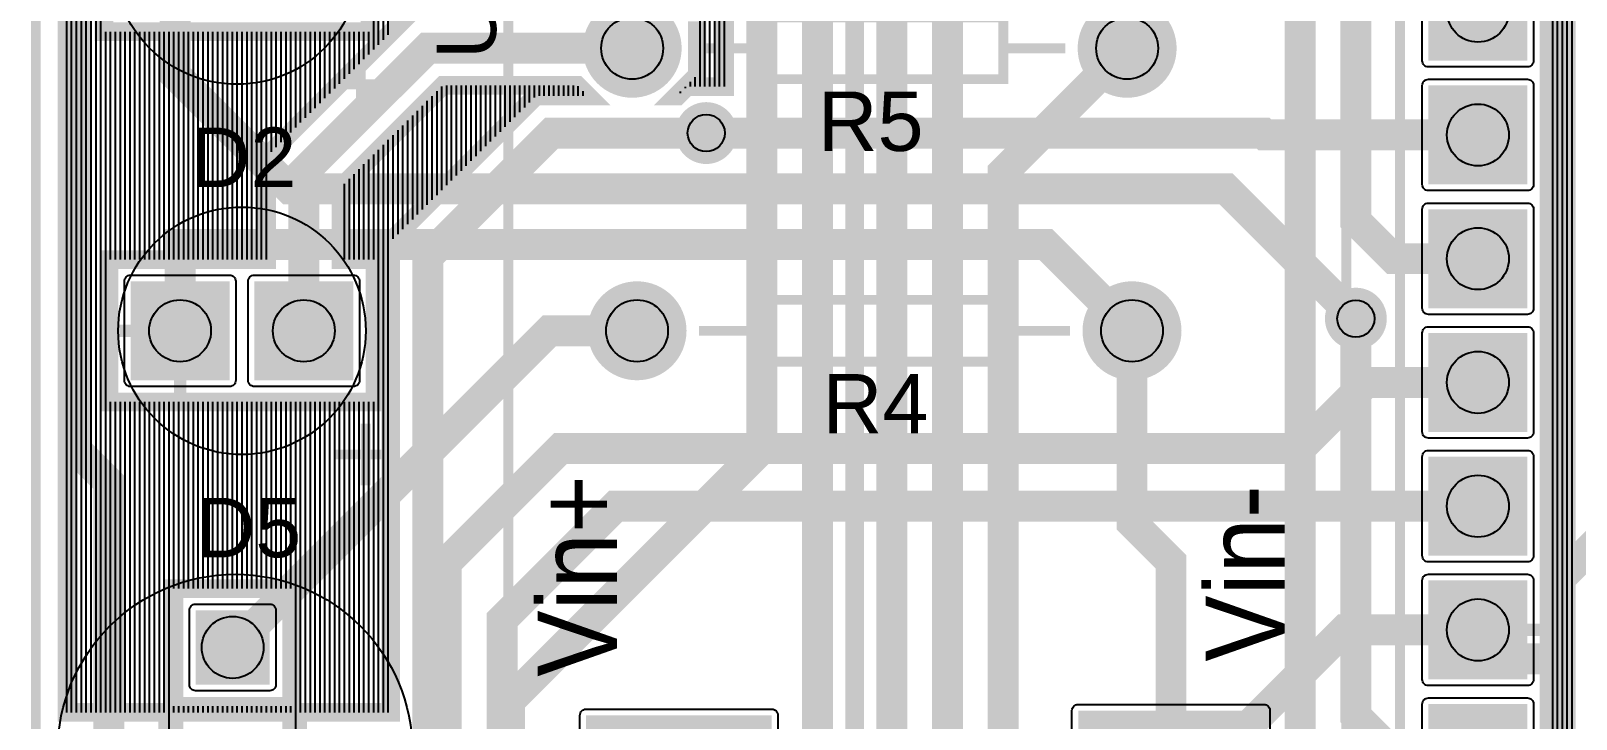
# Model space of a CAD drawing. Header units: inches. Extents: x -1.24 to 1.24, y -1.56 to 1.56.
# Drawn here: x -1.244 to 0.005, y 0.198 to 0.754 of the extents above; entities that cross this region are included whole.
import ezdxf

# ---------------------------------------------------------------- set-up
doc = ezdxf.new("R2010")
doc.units = ezdxf.units.IN
doc.layers.get('0').update_dxf_attribs({"linetype": 'CONTINUOUS'})

# ---------------------------------------------------------------- blocks, each defined once
blk = doc.blocks.new('EPAD')
at = {"const_width": 0.5}
blk.add_lwpolyline([(-0.25, 0, 1), (0.25, 0, 1)], format="xyb", close=True, dxfattribs=at)
blk = doc.blocks.new('RPAD')
blk.add_trace([(-0.5, -0.5), (-0.5, 0.5), (0.5, -0.5), (0.5, 0.5)])

msp = doc.modelspace()

# ---------------------------------------------------------------- linework, layer by layer
for points, const_width in [([(-1.240157, -1.559055), (1.240157, -1.559055), (1.240157, 1.559055), (-1.240157, 1.559055), (-1.240157, -1.559055)], 0.008), ([(-1.240157, -1.559055), (1.240157, -1.559055), (1.240157, 1.559055), (-1.240157, 1.559055), (-1.240157, -1.559055)], 0.008), ([(-1.133603, 0.108406), (-1.133603, 0.203405), (-1.215157, 0.203405), (-1.215157, 1.534055)], 0.015), ([(-0.074803, 0.070079), (-0.146614, 0.070079), (-0.218425, 0.14189), (-0.218425, 1.20132), (-0.288719, 1.271614), (-0.388131, 1.271614), (-0.458425, 1.341908), (-0.458425, 1.452266), (-0.533254, 1.527094), (-0.807347, 1.527094), (-0.863425, 1.471016), (-0.863425, 1.346443), (-0.938254, 1.271614), (-1.073425, 1.271614), (-1.127559, 1.21748), (-1.127559, 1.106299)], 0.025), ([(-0.017304, -0.299922), (-0.017304, 1.527578), (-0.132303, 1.527578), (-0.132303, 0.896614), (-0.135393, 0.896614), (-0.142893, 0.904114), (-0.173958, 0.904114), (-0.188426, 0.889646), (-0.188426, 1.213746), (-0.276294, 1.301614), (-0.375706, 1.301614), (-0.414663, 1.340571), (-0.230335, 1.340571), (-0.230335, 1.52557), (-0.415334, 1.52557), (-0.415334, 1.341243), (-0.428426, 1.354334), (-0.428426, 1.464692), (-0.497789, 1.534055), (0.726398, 1.534055), (0.726398, 1.36813), (0.788898, 1.36813), (0.788898, -0.628961)], 0.015), ([(-0.137795, -0.486614), (0.688976, -0.486614), (0.688976, 1.52126), (-0.137795, 1.52126), (-0.137795, -0.486614)], 0.008), ([(-0.137795, -0.486614), (0.688976, -0.486614), (0.688976, 1.52126), (-0.137795, 1.52126), (-0.137795, -0.486614)], 0.008), ([(-0.858268, 0.051181), (-0.181102, 0.051181), (-0.181102, 1.511811), (-0.858268, 1.511811), (-0.858268, 0.051181)], 0.008), ([(-0.858268, 0.051181), (-0.181102, 0.051181), (-0.181102, 1.511811), (-0.858268, 1.511811), (-0.858268, 0.051181)], 0.008), ([(-0.548425, -0.018386), (-0.548425, 1.257087), (-0.720472, 1.429134)], 0.025), ([(-0.350394, 0.996063), (-0.503425, 0.843031), (-0.503425, 0.026614)], 0.025), ([(-0.608425, 0.926614), (-0.608425, 0.055271), (-0.652082, 0.011614), (-0.75748, 0.011614), (-0.75748, -0.055118)], 0.025), ([(-0.578426, 0.042845), (-0.578426, 0.903581), (-0.578425, 0.903582), (-0.578425, 0.004647)], 0.015), ([(-0.173425, 0.806614), (-0.698425, 0.806614), (-0.773425, 0.881614), (-1.170925, 0.881614), (-1.208425, 0.844114), (-1.208425, 0.416614), (-1.181102, 0.389291), (-1.181102, 0.155906)], 0.025), ([(-0.970059, 0.826098), (-0.970059, 0.753524), (-1.185059, 0.753524), (-1.185059, 0.868523)], 0.015), ([(-0.653425, 0.866614), (-0.653425, 0.416614), (-0.85748, 0.212559), (-0.85748, -0.055118)], 0.025), ([(-0.683425, 0.843581), (-0.683425, 0.709114), (-0.713958, 0.709114), (-0.721458, 0.701614), (-0.722566, 0.701614), (-0.705768, 0.718411), (-0.705768, 0.761904)], 0.015), ([(-0.173425, 0.521614), (-0.278425, 0.626614), (-1.035354, 0.626614), (-1.127559, 0.718819), (-1.127559, 0.811024)], 0.025), ([(-0.173425, 0.806614), (-0.173425, 0.60064), (-0.142864, 0.570079), (-0.074803, 0.570079)], 0.025), ([(-0.936048, 0.770157), (-1.053622, 0.652583), (-1.053622, 0.569311), (-1.181122, 0.569311), (-1.181122, 0.454311), (-0.966122, 0.454311), (-0.966122, 0.569311), (-0.993622, 0.569311), (-0.993622, 0.627732), (-0.911196, 0.710158), (-0.802514, 0.710158), (-0.79397, 0.701614), (-0.835851, 0.701614), (-0.953425, 0.58404), (-0.953425, 0.203405), (-1.028602, 0.203405), (-1.028602, 0.108406)], 0.015), ([(-0.008425, 0.246615), (-0.008425, 0.770079)], 0.025), ([(-0.658268, 0.715157), (-0.458268, 0.715157), (-0.458268, 0.765157), (-0.658268, 0.765157), (-0.658268, 0.715157)], 0.008), ([(-0.658268, 0.715157), (-0.458268, 0.715157), (-0.458268, 0.765157), (-0.658268, 0.765157), (-0.658268, 0.715157)], 0.008), ([(-0.758268, 0.740157), (-0.923622, 0.740157), (-1.023622, 0.640157), (-1.023622, 0.511811)], 0.025), ([(-0.473425, -0.273386), (-0.473425, -0.243386), (-0.458425, -0.228386), (-0.458425, 0.64), (-0.358268, 0.740157)], 0.025), ([(-0.977559, 0.686024), (-0.977559, 0.736024)], 0.008), ([(-0.977559, 0.686024), (-0.977559, 0.736024)], 0.008), ([(-0.658268, 0.740157), (-0.708268, 0.740157)], 0.008), ([(-0.658268, 0.740157), (-0.708268, 0.740157)], 0.008), ([(-0.408268, 0.740157), (-0.458268, 0.740157)], 0.008), ([(-0.408268, 0.740157), (-0.458268, 0.740157)], 0.008), ([(-0.952559, 0.711024), (-1.002559, 0.711024)], 0.008), ([(-0.952559, 0.711024), (-1.002559, 0.711024)], 0.008), ([(-0.698425, 0.671614), (-0.823425, 0.671614), (-0.923425, 0.571614), (-0.923425, 0.050878), (-0.962689, 0.011614), (-1.05748, 0.011614), (-1.05748, -0.055118)], 0.025), ([(-0.698425, 0.671614), (-0.248425, 0.671614), (-0.24689, 0.670079), (-0.074803, 0.670079)], 0.025), ([(-0.354331, 0.511811), (-0.424134, 0.581614), (-1.123622, 0.581614), (-1.123622, 0.511811)], 0.025), ([(-1.123622, 0.569311), (-1.123622, 0.511811)], 0.01), ([(-0.548425, -0.018386), (-0.237175, -0.018386), (-0.143425, -0.112136), (-0.143425, -0.483386), (-0.098425, -0.528386), (-0.053425, -0.528386), (-0.008425, -0.483386), (-0.008425, 0.311614), (0.231575, 0.551614)], 0.025), ([(-0.654331, 0.486811), (-0.454331, 0.486811), (-0.454331, 0.536811), (-0.654331, 0.536811), (-0.654331, 0.486811)], 0.008), ([(-0.654331, 0.486811), (-0.454331, 0.486811), (-0.454331, 0.536811), (-0.654331, 0.536811), (-0.654331, 0.486811)], 0.008), ([(-0.173425, 0.521614), (-0.173425, 0.20064), (-0.142864, 0.170079), (-0.074803, 0.170079)], 0.025), ([(-1.181122, 0.511811), (-1.123622, 0.511811)], 0.01), ([(-1.123622, 0.454311), (-1.123622, 0.511811)], 0.01), ([(-1.081102, 0.255906), (-0.825197, 0.511811), (-0.754331, 0.511811)], 0.025), ([(-0.654331, 0.511811), (-0.704331, 0.511811)], 0.008), ([(-0.654331, 0.511811), (-0.704331, 0.511811)], 0.008), ([(-0.404331, 0.511811), (-0.454331, 0.511811)], 0.008), ([(-0.404331, 0.511811), (-0.454331, 0.511811)], 0.008), ([(-0.354331, 0.511811), (-0.354331, 0.356614), (-0.322835, 0.325118), (-0.322835, 0.129921), (-0.322835, 0.026614), (-0.277835, -0.018386), (-0.218425, -0.018386), (-0.218425, -0.273386)], 0.025), ([(-0.074803, 0.470079), (-0.164961, 0.470079), (-0.218425, 0.416614), (-0.816164, 0.416614), (-0.908425, 0.324353), (-0.908425, 0.135807), (-0.942618, 0.101614), (-1.026811, 0.101614), (-1.081102, 0.155906)], 0.025), ([(-0.973622, 0.386811), (-0.973622, 0.436811)], 0.008), ([(-0.973622, 0.386811), (-0.973622, 0.436811)], 0.008), ([(-0.948622, 0.411811), (-0.998622, 0.411811)], 0.008), ([(-0.948622, 0.411811), (-0.998622, 0.411811)], 0.008), ([(-0.983425, 0.056614), (-0.898425, 0.056614), (-0.863425, 0.091614), (-0.863425, 0.278267), (-0.771614, 0.370079), (-0.074803, 0.370079)], 0.025), ([(-1.033603, 0.208406), (-1.128602, 0.208406), (-1.128602, 0.303405), (-1.033603, 0.303405), (-1.033603, 0.208406)], 0.015), ([(-0.074803, 0.270079), (-0.182677, 0.270079), (-0.322835, 0.129921)], 0.025), ([(-0.074803, 0.270079), (-0.074803, 0.246615), (-0.008425, 0.246615)], 0.025), ([(-0.017304, 0.270079), (-0.074803, 0.270079)], 0.01), ([(-0.008425, 0.246615), (-0.008425, 0.236614)], 0.025), ([(-0.008425, 0.236614), (-0.008425, -0.229921), (-0.074803, -0.229921)], 0.025), ([(-1.033603, 0.108406), (-1.128602, 0.108406), (-1.128602, 0.203405), (-1.033603, 0.203405), (-1.033603, 0.108406)], 0.015)]:
    msp.add_lwpolyline(points, dxfattribs=dict(const_width=const_width))
for points in [[(-1.215157, 0.203405), (-1.215157, 1.534055)], [(-1.21122, 0.203405), (-1.21122, 1.534055)], [(-1.207283, 0.203405), (-1.207283, 1.534055)], [(-0.01437, -0.299922), (-0.01437, 1.534055)], [(-0.010433, -0.299922), (-0.010433, 1.534055)], [(-0.006496, -0.299922), (-0.006496, 1.534055)], [(-0.002559, -0.299922), (-0.002559, 1.534055)], [(0.001378, -0.299922), (0.001378, 1.534055)], [(-1.203346, 0.203405), (-1.203346, 1.363068)], [(-1.199409, 0.203405), (-1.199409, 1.359131)], [(-1.195472, 0.203405), (-1.195472, 1.355194)], [(-1.191535, 0.203405), (-1.191535, 1.351257)], [(-1.187598, 0.203405), (-1.187598, 1.34732)], [(-0.695472, 0.709114), (-0.695472, 1.336634)], [(-0.691535, 0.709114), (-0.691535, 1.336634)], [(-0.703346, 0.709114), (-0.703346, 0.968865)], [(-0.699409, 0.709114), (-0.699409, 0.972802)], [(-0.959252, 0.746953), (-0.959252, 0.836906)], [(-0.955315, 0.75089), (-0.955315, 0.840843)], [(-0.687598, 0.709114), (-0.687598, 0.847755)], [(-0.683661, 0.709114), (-0.683661, 0.843818)], [(-0.967126, 0.739079), (-0.967126, 0.829031)], [(-0.963189, 0.743016), (-0.963189, 0.832969)], [(-0.029803, 0.810079), (-0.029803, 0.730079), (-0.029903, 0.729056), (-0.030189, 0.728111), (-0.030644, 0.727261), (-0.031248, 0.726524), (-0.031985, 0.725919), (-0.032835, 0.725465), (-0.033781, 0.725178), (-0.034803, 0.725079), (-0.114803, 0.725079), (-0.115826, 0.725178), (-0.116771, 0.725465), (-0.117621, 0.725919), (-0.118358, 0.726524), (-0.118963, 0.727261), (-0.119417, 0.728111), (-0.119704, 0.729056), (-0.119803, 0.730079), (-0.119803, 0.810079)], [(-1.183661, 0.203405), (-1.183661, 0.753524)], [(-1.179724, 0.569311), (-1.179724, 0.753524)], [(-1.175787, 0.569311), (-1.175787, 0.753524)], [(-1.17185, 0.569311), (-1.17185, 0.753524)], [(-1.167913, 0.569311), (-1.167913, 0.753524)], [(-1.163976, 0.569311), (-1.163976, 0.753524)], [(-1.160039, 0.569311), (-1.160039, 0.753524)], [(-1.156102, 0.569311), (-1.156102, 0.753524)], [(-1.152165, 0.569311), (-1.152165, 0.753524)], [(-1.148228, 0.569311), (-1.148228, 0.753524)], [(-1.144291, 0.569311), (-1.144291, 0.753524)], [(-1.140354, 0.569311), (-1.140354, 0.753524)], [(-1.136417, 0.569311), (-1.136417, 0.753524)], [(-1.13248, 0.569311), (-1.13248, 0.753524)], [(-1.128543, 0.569311), (-1.128543, 0.753524)], [(-1.124606, 0.569311), (-1.124606, 0.753524)], [(-1.120669, 0.569311), (-1.120669, 0.753524)], [(-1.116732, 0.569311), (-1.116732, 0.753524)], [(-1.112795, 0.569311), (-1.112795, 0.753524)], [(-1.108858, 0.569311), (-1.108858, 0.753524)], [(-1.104921, 0.569311), (-1.104921, 0.753524)], [(-1.100984, 0.569311), (-1.100984, 0.753524)], [(-1.097047, 0.569311), (-1.097047, 0.753524)], [(-1.09311, 0.569311), (-1.09311, 0.753524)], [(-1.089173, 0.569311), (-1.089173, 0.753524)], [(-1.085236, 0.569311), (-1.085236, 0.753524)], [(-1.081299, 0.569311), (-1.081299, 0.753524)], [(-1.077362, 0.569311), (-1.077362, 0.753524)], [(-1.073425, 0.569311), (-1.073425, 0.753524)], [(-1.069488, 0.569311), (-1.069488, 0.753524)], [(-1.065551, 0.569311), (-1.065551, 0.753524)], [(-1.061614, 0.569311), (-1.061614, 0.753524)], [(-1.057677, 0.569311), (-1.057677, 0.753524)], [(-1.05374, 0.569311), (-1.05374, 0.753524)], [(-1.049803, 0.656402), (-1.049803, 0.753524)], [(-1.045866, 0.660339), (-1.045866, 0.753524)], [(-1.041929, 0.664276), (-1.041929, 0.753524)], [(-1.037992, 0.668213), (-1.037992, 0.753524)], [(-1.034055, 0.67215), (-1.034055, 0.753524)], [(-1.030118, 0.676087), (-1.030118, 0.753524)], [(-1.026181, 0.680024), (-1.026181, 0.753524)], [(-1.022244, 0.683961), (-1.022244, 0.753524)], [(-1.018307, 0.687898), (-1.018307, 0.753524)], [(-1.01437, 0.691835), (-1.01437, 0.753524)], [(-1.010433, 0.695772), (-1.010433, 0.753524)], [(-1.006496, 0.699709), (-1.006496, 0.753524)], [(-1.002559, 0.703646), (-1.002559, 0.753524)], [(-0.998622, 0.707583), (-0.998622, 0.753524)], [(-0.994685, 0.71152), (-0.994685, 0.753524)], [(-0.990748, 0.715457), (-0.990748, 0.753524)], [(-0.986811, 0.719394), (-0.986811, 0.753524)], [(-0.982874, 0.723331), (-0.982874, 0.753524)], [(-0.978937, 0.727268), (-0.978937, 0.753524)], [(-0.975, 0.731205), (-0.975, 0.753524)], [(-0.971063, 0.735142), (-0.971063, 0.753524)], [(-0.71122, 0.709114), (-0.71122, 0.712959)], [(-0.707283, 0.709114), (-0.707283, 0.716896)], [(-0.919882, 0.617583), (-0.919882, 0.701472)], [(-0.915945, 0.62152), (-0.915945, 0.705409)], [(-0.912008, 0.625457), (-0.912008, 0.709346)], [(-0.908071, 0.629394), (-0.908071, 0.710158)], [(-0.904134, 0.633331), (-0.904134, 0.710158)], [(-0.900197, 0.637268), (-0.900197, 0.710158)], [(-0.89626, 0.641205), (-0.89626, 0.710158)], [(-0.892323, 0.645142), (-0.892323, 0.710158)], [(-0.888386, 0.649079), (-0.888386, 0.710158)], [(-0.884449, 0.653016), (-0.884449, 0.710158)], [(-0.880512, 0.656953), (-0.880512, 0.710158)], [(-0.876575, 0.66089), (-0.876575, 0.710158)], [(-0.872638, 0.664827), (-0.872638, 0.710158)], [(-0.868701, 0.668764), (-0.868701, 0.710158)], [(-0.864764, 0.672701), (-0.864764, 0.710158)], [(-0.860827, 0.676638), (-0.860827, 0.710158)], [(-0.85689, 0.680575), (-0.85689, 0.710158)], [(-0.852953, 0.684512), (-0.852953, 0.710158)], [(-0.849016, 0.688449), (-0.849016, 0.710158)], [(-0.845079, 0.692386), (-0.845079, 0.710158)], [(-0.841142, 0.696323), (-0.841142, 0.710158)], [(-0.837205, 0.70026), (-0.837205, 0.710158)], [(-0.833268, 0.701614), (-0.833268, 0.710158)], [(-0.829331, 0.701614), (-0.829331, 0.710158)], [(-0.825394, 0.701614), (-0.825394, 0.710158)], [(-0.821457, 0.701614), (-0.821457, 0.710158)], [(-0.81752, 0.701614), (-0.81752, 0.710158)], [(-0.813583, 0.701614), (-0.813583, 0.710158)], [(-0.809646, 0.701614), (-0.809646, 0.710158)], [(-0.805709, 0.701614), (-0.805709, 0.710158)], [(-0.801772, 0.701614), (-0.801772, 0.709416)], [(-0.797835, 0.701614), (-0.797835, 0.705479)], [(-0.719094, 0.703977), (-0.719094, 0.705085)], [(-0.715157, 0.707914), (-0.715157, 0.709022)], [(-0.931693, 0.605772), (-0.931693, 0.689661)], [(-0.927756, 0.609709), (-0.927756, 0.693598)], [(-0.923819, 0.613646), (-0.923819, 0.697535)], [(-0.943504, 0.593961), (-0.943504, 0.67785)], [(-0.939567, 0.597898), (-0.939567, 0.681787)], [(-0.93563, 0.601835), (-0.93563, 0.685724)], [(-0.959252, 0.203405), (-0.959252, 0.662102)], [(-0.955315, 0.203405), (-0.955315, 0.666039)], [(-0.951378, 0.586087), (-0.951378, 0.669976)], [(-0.947441, 0.590024), (-0.947441, 0.673913)], [(-0.971063, 0.569311), (-0.971063, 0.650291)], [(-0.967126, 0.569311), (-0.967126, 0.654228)], [(-0.963189, 0.203405), (-0.963189, 0.658165)], [(-0.982874, 0.569311), (-0.982874, 0.63848)], [(-0.978937, 0.569311), (-0.978937, 0.642417)], [(-0.975, 0.569311), (-0.975, 0.646354)], [(-0.990748, 0.569311), (-0.990748, 0.630606)], [(-0.986811, 0.569311), (-0.986811, 0.634543)], [(-1.179724, 0.203405), (-1.179724, 0.454311)], [(-1.175787, 0.203405), (-1.175787, 0.454311)], [(-1.17185, 0.203405), (-1.17185, 0.454311)], [(-1.167913, 0.203405), (-1.167913, 0.454311)], [(-1.163976, 0.203405), (-1.163976, 0.454311)], [(-1.160039, 0.203405), (-1.160039, 0.454311)], [(-1.156102, 0.203405), (-1.156102, 0.454311)], [(-1.152165, 0.203405), (-1.152165, 0.454311)], [(-1.148228, 0.203405), (-1.148228, 0.454311)], [(-1.144291, 0.203405), (-1.144291, 0.454311)], [(-1.140354, 0.203405), (-1.140354, 0.454311)], [(-1.136417, 0.203405), (-1.136417, 0.454311)], [(-1.13248, -0.110493), (-1.13248, 0.454311)], [(-1.128543, 0.303405), (-1.128543, 0.454311)], [(-1.124606, 0.303405), (-1.124606, 0.454311)], [(-1.120669, 0.303405), (-1.120669, 0.454311)], [(-1.116732, 0.303405), (-1.116732, 0.454311)], [(-1.112795, 0.303405), (-1.112795, 0.454311)], [(-1.108858, 0.303405), (-1.108858, 0.454311)], [(-1.104921, 0.303405), (-1.104921, 0.454311)], [(-1.100984, 0.303405), (-1.100984, 0.454311)], [(-1.097047, 0.303405), (-1.097047, 0.454311)], [(-1.09311, 0.303405), (-1.09311, 0.454311)], [(-1.089173, 0.303405), (-1.089173, 0.454311)], [(-1.085236, 0.303405), (-1.085236, 0.454311)], [(-1.081299, 0.303405), (-1.081299, 0.454311)], [(-1.077362, 0.303405), (-1.077362, 0.454311)], [(-1.073425, 0.303405), (-1.073425, 0.454311)], [(-1.069488, 0.303405), (-1.069488, 0.454311)], [(-1.065551, 0.303405), (-1.065551, 0.454311)], [(-1.061614, 0.303405), (-1.061614, 0.454311)], [(-1.057677, 0.303405), (-1.057677, 0.454311)], [(-1.05374, 0.303405), (-1.05374, 0.454311)], [(-1.049803, 0.303405), (-1.049803, 0.454311)], [(-1.045866, 0.303405), (-1.045866, 0.454311)], [(-1.041929, 0.303405), (-1.041929, 0.454311)], [(-1.037992, 0.303405), (-1.037992, 0.454311)], [(-1.034055, 0.303405), (-1.034055, 0.454311)], [(-1.030118, 0.041614), (-1.030118, 0.454311)], [(-1.026181, 0.203405), (-1.026181, 0.454311)], [(-1.022244, 0.203405), (-1.022244, 0.454311)], [(-1.018307, 0.203405), (-1.018307, 0.454311)], [(-1.01437, 0.203405), (-1.01437, 0.454311)], [(-1.010433, 0.203405), (-1.010433, 0.454311)], [(-1.006496, 0.203405), (-1.006496, 0.454311)], [(-1.002559, 0.203405), (-1.002559, 0.454311)], [(-0.998622, 0.203405), (-0.998622, 0.454311)], [(-0.994685, 0.203405), (-0.994685, 0.454311)], [(-0.990748, 0.203405), (-0.990748, 0.454311)], [(-0.986811, 0.203405), (-0.986811, 0.454311)], [(-0.982874, 0.203405), (-0.982874, 0.454311)], [(-0.978937, 0.203405), (-0.978937, 0.454311)], [(-0.975, 0.203405), (-0.975, 0.454311)], [(-0.971063, 0.203405), (-0.971063, 0.454311)], [(-0.967126, 0.203405), (-0.967126, 0.454311)], [(-0.119803, 0.130079), (-0.119803, 0.210079), (-0.119704, 0.211101), (-0.119417, 0.212046), (-0.118963, 0.212897), (-0.118358, 0.213633), (-0.117621, 0.214238), (-0.116771, 0.214693), (-0.115826, 0.214979), (-0.114803, 0.215079), (-0.034803, 0.215079), (-0.033781, 0.214979), (-0.032835, 0.214693), (-0.031985, 0.214238), (-0.031248, 0.213633), (-0.030644, 0.212897), (-0.030189, 0.212046), (-0.029903, 0.211101), (-0.029803, 0.210079), (-0.029803, 0.210079), (-0.029803, 0.130079)], [(-1.128543, 0.203405), (-1.128543, 0.208406)], [(-1.124606, 0.203405), (-1.124606, 0.208406)], [(-1.120669, 0.203405), (-1.120669, 0.208406)], [(-1.116732, 0.203405), (-1.116732, 0.208406)], [(-1.112795, 0.203405), (-1.112795, 0.208406)], [(-1.108858, 0.203405), (-1.108858, 0.208406)], [(-1.104921, 0.203405), (-1.104921, 0.208406)], [(-1.100984, 0.203405), (-1.100984, 0.208406)], [(-1.097047, 0.203405), (-1.097047, 0.208406)], [(-1.09311, 0.203405), (-1.09311, 0.208406)], [(-1.089173, 0.203405), (-1.089173, 0.208406)], [(-1.085236, 0.203405), (-1.085236, 0.208406)], [(-1.081299, 0.203405), (-1.081299, 0.208406)], [(-1.077362, 0.203405), (-1.077362, 0.208406)], [(-1.073425, 0.203405), (-1.073425, 0.208406)], [(-1.069488, 0.203405), (-1.069488, 0.208406)], [(-1.065551, 0.203405), (-1.065551, 0.208406)], [(-1.061614, 0.203405), (-1.061614, 0.208406)], [(-1.057677, 0.203405), (-1.057677, 0.208406)], [(-1.05374, 0.203405), (-1.05374, 0.208406)], [(-1.049803, 0.203405), (-1.049803, 0.208406)], [(-1.045866, 0.203405), (-1.045866, 0.208406)], [(-1.041929, 0.203405), (-1.041929, 0.208406)], [(-1.037992, 0.203405), (-1.037992, 0.208406)], [(-1.034055, 0.203405), (-1.034055, 0.208406)], [(-0.800472, 0.050984), (-0.800472, 0.200984), (-0.800373, 0.202007), (-0.800087, 0.202952), (-0.799632, 0.203802), (-0.799027, 0.204539), (-0.79829, 0.205144), (-0.79744, 0.205598), (-0.796495, 0.205885), (-0.795472, 0.205984), (-0.645472, 0.205984), (-0.64445, 0.205885), (-0.643505, 0.205598), (-0.642655, 0.205144), (-0.641918, 0.204539), (-0.641313, 0.203802), (-0.640858, 0.202952), (-0.640572, 0.202007), (-0.640472, 0.200984), (-0.640472, 0.050984)], [(-0.402835, 0.054921), (-0.402835, 0.204921), (-0.402735, 0.205944), (-0.402449, 0.206889), (-0.401994, 0.207739), (-0.401389, 0.208476), (-0.400652, 0.209081), (-0.399802, 0.209535), (-0.398857, 0.209822), (-0.397835, 0.209921), (-0.247835, 0.209921), (-0.246812, 0.209822), (-0.245867, 0.209535), (-0.245017, 0.209081), (-0.24428, 0.208476), (-0.243675, 0.207739), (-0.24322, 0.206889), (-0.242934, 0.205944), (-0.242835, 0.204921), (-0.242835, 0.054921)]]:
    msp.add_lwpolyline(points)
for points in [[(-0.029803, 0.710079), (-0.029803, 0.630079), (-0.029903, 0.629056), (-0.030189, 0.628111), (-0.030644, 0.627261), (-0.031248, 0.626524), (-0.031985, 0.625919), (-0.032835, 0.625465), (-0.033781, 0.625178), (-0.034803, 0.625079), (-0.114803, 0.625079), (-0.115826, 0.625178), (-0.116771, 0.625465), (-0.117621, 0.625919), (-0.118358, 0.626524), (-0.118963, 0.627261), (-0.119417, 0.628111), (-0.119704, 0.629056), (-0.119803, 0.630079), (-0.119803, 0.710079), (-0.119704, 0.711101), (-0.119417, 0.712046), (-0.118963, 0.712897), (-0.118358, 0.713633), (-0.117621, 0.714238), (-0.116771, 0.714693), (-0.115826, 0.714979), (-0.114803, 0.715079), (-0.034803, 0.715079), (-0.033781, 0.714979), (-0.032835, 0.714693), (-0.031985, 0.714238), (-0.031248, 0.713633), (-0.030644, 0.712897), (-0.030189, 0.712046), (-0.029903, 0.711101), (-0.029803, 0.710079)], [(-0.029803, 0.610079), (-0.029803, 0.530079), (-0.029903, 0.529056), (-0.030189, 0.528111), (-0.030644, 0.527261), (-0.031248, 0.526524), (-0.031985, 0.525919), (-0.032835, 0.525465), (-0.033781, 0.525178), (-0.034803, 0.525079), (-0.114803, 0.525079), (-0.115826, 0.525178), (-0.116771, 0.525465), (-0.117621, 0.525919), (-0.118358, 0.526524), (-0.118963, 0.527261), (-0.119417, 0.528111), (-0.119704, 0.529056), (-0.119803, 0.530079), (-0.119803, 0.610079), (-0.119704, 0.611101), (-0.119417, 0.612046), (-0.118963, 0.612897), (-0.118358, 0.613633), (-0.117621, 0.614238), (-0.116771, 0.614693), (-0.115826, 0.614979), (-0.114803, 0.615079), (-0.034803, 0.615079), (-0.033781, 0.614979), (-0.032835, 0.614693), (-0.031985, 0.614238), (-0.031248, 0.613633), (-0.030644, 0.612897), (-0.030189, 0.612046), (-0.029903, 0.611101), (-0.029803, 0.610079)], [(-1.083622, 0.466811), (-1.163622, 0.466811), (-1.164644, 0.466911), (-1.16559, 0.467197), (-1.16644, 0.467652), (-1.167177, 0.468256), (-1.167781, 0.468993), (-1.168236, 0.469843), (-1.168522, 0.470789), (-1.168622, 0.471811), (-1.168622, 0.551811), (-1.168522, 0.552833), (-1.168236, 0.553779), (-1.167781, 0.554629), (-1.167177, 0.555366), (-1.16644, 0.55597), (-1.16559, 0.556425), (-1.164644, 0.556711), (-1.163622, 0.556811), (-1.083622, 0.556811), (-1.0826, 0.556711), (-1.081654, 0.556425), (-1.080804, 0.55597), (-1.080067, 0.555366), (-1.079463, 0.554629), (-1.079008, 0.553779), (-1.078722, 0.552833), (-1.078622, 0.551811), (-1.078622, 0.471811), (-1.078722, 0.470789), (-1.079008, 0.469843), (-1.079463, 0.468993), (-1.080067, 0.468256), (-1.080804, 0.467652), (-1.081654, 0.467197), (-1.0826, 0.466911), (-1.083622, 0.466811)], [(-0.983622, 0.466811), (-1.063622, 0.466811), (-1.064644, 0.466911), (-1.06559, 0.467197), (-1.06644, 0.467652), (-1.067177, 0.468256), (-1.067781, 0.468993), (-1.068236, 0.469843), (-1.068522, 0.470789), (-1.068622, 0.471811), (-1.068622, 0.551811), (-1.068522, 0.552833), (-1.068236, 0.553779), (-1.067781, 0.554629), (-1.067177, 0.555366), (-1.06644, 0.55597), (-1.06559, 0.556425), (-1.064644, 0.556711), (-1.063622, 0.556811), (-0.983622, 0.556811), (-0.9826, 0.556711), (-0.981654, 0.556425), (-0.980804, 0.55597), (-0.980067, 0.555366), (-0.979463, 0.554629), (-0.979008, 0.553779), (-0.978722, 0.552833), (-0.978622, 0.551811), (-0.978622, 0.471811), (-0.978722, 0.470789), (-0.979008, 0.469843), (-0.979463, 0.468993), (-0.980067, 0.468256), (-0.980804, 0.467652), (-0.981654, 0.467197), (-0.9826, 0.466911), (-0.983622, 0.466811)], [(-0.029803, 0.510079), (-0.029803, 0.430079), (-0.029903, 0.429056), (-0.030189, 0.428111), (-0.030644, 0.427261), (-0.031248, 0.426524), (-0.031985, 0.425919), (-0.032835, 0.425465), (-0.033781, 0.425178), (-0.034803, 0.425079), (-0.114803, 0.425079), (-0.115826, 0.425178), (-0.116771, 0.425465), (-0.117621, 0.425919), (-0.118358, 0.426524), (-0.118963, 0.427261), (-0.119417, 0.428111), (-0.119704, 0.429056), (-0.119803, 0.430079), (-0.119803, 0.510079), (-0.119704, 0.511101), (-0.119417, 0.512046), (-0.118963, 0.512897), (-0.118358, 0.513633), (-0.117621, 0.514238), (-0.116771, 0.514693), (-0.115826, 0.514979), (-0.114803, 0.515079), (-0.034803, 0.515079), (-0.033781, 0.514979), (-0.032835, 0.514693), (-0.031985, 0.514238), (-0.031248, 0.513633), (-0.030644, 0.512897), (-0.030189, 0.512046), (-0.029903, 0.511101), (-0.029803, 0.510079)], [(-0.029803, 0.410079), (-0.029803, 0.330079), (-0.029903, 0.329056), (-0.030189, 0.328111), (-0.030644, 0.327261), (-0.031248, 0.326524), (-0.031985, 0.325919), (-0.032835, 0.325465), (-0.033781, 0.325178), (-0.034803, 0.325079), (-0.114803, 0.325079), (-0.115826, 0.325178), (-0.116771, 0.325465), (-0.117621, 0.325919), (-0.118358, 0.326524), (-0.118963, 0.327261), (-0.119417, 0.328111), (-0.119704, 0.329056), (-0.119803, 0.330079), (-0.119803, 0.410079), (-0.119704, 0.411101), (-0.119417, 0.412046), (-0.118963, 0.412897), (-0.118358, 0.413633), (-0.117621, 0.414238), (-0.116771, 0.414693), (-0.115826, 0.414979), (-0.114803, 0.415079), (-0.034803, 0.415079), (-0.033781, 0.414979), (-0.032835, 0.414693), (-0.031985, 0.414238), (-0.031248, 0.413633), (-0.030644, 0.412897), (-0.030189, 0.412046), (-0.029903, 0.411101), (-0.029803, 0.410079)], [(-0.029803, 0.310079), (-0.029803, 0.230079), (-0.029903, 0.229056), (-0.030189, 0.228111), (-0.030644, 0.227261), (-0.031248, 0.226524), (-0.031985, 0.225919), (-0.032835, 0.225465), (-0.033781, 0.225178), (-0.034803, 0.225079), (-0.114803, 0.225079), (-0.115826, 0.225178), (-0.116771, 0.225465), (-0.117621, 0.225919), (-0.118358, 0.226524), (-0.118963, 0.227261), (-0.119417, 0.228111), (-0.119704, 0.229056), (-0.119803, 0.230079), (-0.119803, 0.310079), (-0.119704, 0.311101), (-0.119417, 0.312046), (-0.118963, 0.312897), (-0.118358, 0.313633), (-0.117621, 0.314238), (-0.116771, 0.314693), (-0.115826, 0.314979), (-0.114803, 0.315079), (-0.034803, 0.315079), (-0.033781, 0.314979), (-0.032835, 0.314693), (-0.031985, 0.314238), (-0.031248, 0.313633), (-0.030644, 0.312897), (-0.030189, 0.312046), (-0.029903, 0.311101), (-0.029803, 0.310079)], [(-1.051102, 0.220906), (-1.111102, 0.220906), (-1.112125, 0.221005), (-1.11307, 0.221291), (-1.11392, 0.221746), (-1.114657, 0.222351), (-1.115262, 0.223088), (-1.115717, 0.223938), (-1.116003, 0.224883), (-1.116102, 0.225906), (-1.116102, 0.285906), (-1.116003, 0.286928), (-1.115717, 0.287873), (-1.115262, 0.288723), (-1.114657, 0.28946), (-1.11392, 0.290065), (-1.11307, 0.29052), (-1.112125, 0.290806), (-1.111102, 0.290906), (-1.051102, 0.290906), (-1.05008, 0.290806), (-1.049135, 0.29052), (-1.048284, 0.290065), (-1.047548, 0.28946), (-1.046943, 0.288723), (-1.046488, 0.287873), (-1.046202, 0.286928), (-1.046102, 0.285906), (-1.046102, 0.225906), (-1.046202, 0.224883), (-1.046488, 0.223938), (-1.046943, 0.223088), (-1.047548, 0.222351), (-1.048284, 0.221746), (-1.049135, 0.221291), (-1.05008, 0.221005), (-1.051102, 0.220906)]]:
    msp.add_lwpolyline(points, close=True)
for centre, radius in [((-1.077559, 0.811024), 0.1), ((-1.077559, 0.811024), 0.1), ((-0.074803, 0.770079), 0.025), ((-0.758268, 0.740157), 0.025), ((-0.358268, 0.740157), 0.025), ((-0.074803, 0.670079), 0.025), ((-0.698425, 0.671614), 0.015), ((-1.073622, 0.511811), 0.1), ((-1.073622, 0.511811), 0.1), ((-0.074803, 0.570079), 0.025), ((-1.123622, 0.511811), 0.025), ((-1.023622, 0.511811), 0.025), ((-0.754331, 0.511811), 0.025), ((-0.354331, 0.511811), 0.025), ((-0.173425, 0.521614), 0.015), ((-1.073622, 0.511811), 0), ((-1.073622, 0.511811), 0), ((-0.074803, 0.470079), 0.025), ((-0.074803, 0.370079), 0.025), ((-1.079134, 0.171654), 0.143366), ((-1.079134, 0.171654), 0.143366), ((-0.074803, 0.270079), 0.025), ((-1.081102, 0.255906), 0.025)]:
    msp.add_circle(centre, radius)

# ---------------------------------------------------------------- block references
for p, xscale, yscale, rotation in [((-0.074803, 0.770079), 0.08, 0.08, -90), ((-0.074803, 0.670079), 0.08, 0.08, -90), ((-0.074803, 0.570079), 0.08, 0.08, -90), ((-1.123622, 0.511811), 0.08, 0.08, 180), ((-1.023622, 0.511811), 0.08, 0.08, 180), ((-0.074803, 0.470079), 0.08, 0.08, -90), ((-0.074803, 0.370079), 0.08, 0.08, -90), ((-0.074803, 0.270079), 0.08, 0.08, -90), ((-1.081102, 0.255906), 0.06, 0.06, 180), ((-0.720472, 0.125984), 0.15, 0.15, 90), ((-0.322835, 0.129921), 0.15, 0.15, 90), ((-0.074803, 0.170079), 0.08, 0.08, -90)]:
    msp.add_blockref('RPAD', p, dxfattribs=dict(xscale=xscale, yscale=yscale, rotation=rotation))
for p, xscale, yscale in [((-0.758268, 0.740157), 0.08, 0.08), ((-0.758268, 0.740157), 0.07, 0.07), ((-0.358268, 0.740157), 0.08, 0.08), ((-0.358268, 0.740157), 0.07, 0.07), ((-0.698425, 0.671614), 0.05, 0.05), ((-0.698425, 0.671614), 0.04, 0.04), ((-0.754331, 0.511811), 0.08, 0.08), ((-0.354331, 0.511811), 0.08, 0.08), ((-0.754331, 0.511811), 0.07, 0.07), ((-0.354331, 0.511811), 0.07, 0.07), ((-0.173425, 0.521614), 0.05, 0.05), ((-0.173425, 0.521614), 0.04, 0.04)]:
    msp.add_blockref('EPAD', p, dxfattribs=dict(xscale=xscale, yscale=yscale))

# ---------------------------------------------------------------- texts
for s, height, width, p in [('U4', 0.048, 1.041667, (-0.868268, 0.731496)), ('U4', 0.048, 1.041667, (-0.868268, 0.731496)), ('Vin+', 0.064, 0.9375, (-0.77052, 0.232283)), ('Vin+', 0.064, 0.9375, (-0.77052, 0.232283)), ('Vin-', 0.064, 0.9375, (-0.230835, 0.244409)), ('Vin-', 0.064, 0.9375, (-0.230835, 0.244409))]:
    msp.add_text(s, height=height, rotation=90, dxfattribs=dict(width=width)).set_placement(p)
at = {"width": 1.041667}
for s, p in [('R5', (-0.608268, 0.657157)), ('R5', (-0.608268, 0.657157)), ('D2', (-1.115059, 0.628024)), ('D2', (-1.115059, 0.628024)), ('R4', (-0.604331, 0.428811)), ('R4', (-0.604331, 0.428811)), ('D5', (-1.111122, 0.328811)), ('D5', (-1.111122, 0.328811))]:
    msp.add_text(s, height=0.048, dxfattribs=at).set_placement(p)

doc.saveas('drawing.dxf')
